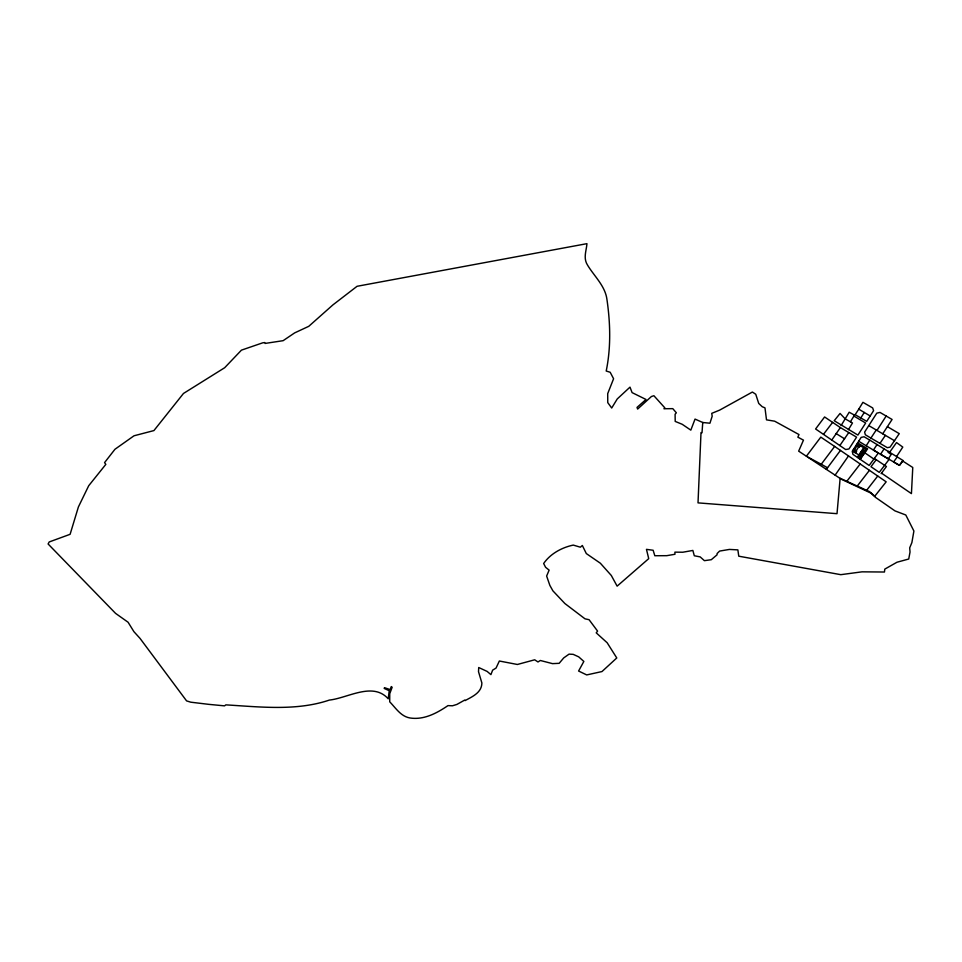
<?xml version="1.0" encoding="UTF-8"?>
<svg xmlns="http://www.w3.org/2000/svg" width="962" height="962" viewBox="0 0 962 962"><rect width="100%" height="100%" fill="white"/><g stroke="black" fill="none" stroke-linecap="round" stroke-linejoin="round"><path stroke-width="1.44" d="M840.115 478.643L871.031 493.169L875.396 497.294L894.961 510.882L905.795 514.995L913.9 531.024L911.88 542.604L909.703 547.835L910.028 552.056L908.729 559.018L897.005 562.229L884.775 569.119L884.463 572.017L862.012 571.837L840.8 574.675L738.768 556.192L737.866 549.879L729.437 549.422L719.6 551.082L717.099 553.535L717.051 554.821L711.291 559.704L704.4 560.666L700.192 556.902L694.299 555.759L692.868 550.444L682.804 552.224L674.903 552.14L674.963 554.268L666.75 555.675L654.809 555.735L653.138 550.264L646.452 549.35L648.725 558.645L617.123 586.147L611.315 575.492L600.36 563.227L586.315 553.571L582.347 545.49L580.375 547.198L573.268 545.093C561.808 547.498 550.312 553.775 543.65 563.516L545.598 567.303L549.122 570.129L546.632 576.046L549.843 585.365L552.897 590.836L564.886 603.535L585.004 618.831L589.069 619.696L597.582 631.108L596.224 632.84L607.166 642.76L616.774 657.972L601.971 671.56L586.7 674.927L578.595 671.019L583.85 661.435L578.703 656.854L573.196 654.352L569.059 654.136L563.708 657.924L559.162 663.323L552.525 663.636L540.331 660.485L537.998 661.964L534.68 659.8L517.376 664.477L499.35 661.014L496.043 668.073L492.64 670.153L490.909 674.627L487.133 671.416L478.715 667.52L478.511 671.68L481.878 682.984C481.758 692.7 472.306 696.632 465.127 700.577L464.742 700.059L456.914 704.424L452.465 705.783L447.967 705.615C436.82 713.203 423.905 720.129 410.004 717.977C400.757 716.425 395.779 707.996 389.718 701.827L389.742 693.722L392.147 687.289L391.293 686.567L390.139 689.586L384.475 687.674L384.199 688.431L389.225 690.704L388.215 698.809C372.823 681.505 347.775 698.111 329.377 700.071C296.476 711.219 260.017 706.902 225.878 704.869L224.531 705.855L208.658 704.34L190.765 702.188L186.58 700.889L140.019 638.383L133.91 631.661L128.09 622.246L115.548 613.359L48.1 543.975L49.206 541.955L70.106 534.307L78.403 506.938L88.72 485.714L105.82 464.381L104.569 462.59L114.959 449.266L134.019 435.786L153.92 430.579L183.477 393.458L224.675 367.724L241.438 350.144L262.71 342.833L264.718 342.556L265.031 343.434L283.129 340.68L294.637 332.9L308.766 326.322L332.912 304.894L357.07 286.291L586.952 243.663C586.375 250.89 582.972 258.249 587.65 265.296C594.263 276.214 605.05 285.882 606.89 299.074C610.377 322.895 611.086 347.342 606.204 371.019L610.185 372.27L613.588 378.739L607.707 393.614L607.756 402.621L611.7 408.02L617.243 398.953L629.99 387.133L632.094 392.616L646.031 399.483L637.036 407.395L637.626 409.078L651.418 396.512L653.895 395.719L664.838 407.852L663.96 408.742L672.799 408.646L676.334 412.794L675.096 414.261L675.204 421.416L682.214 424.29L690.824 430.134L695.045 419.083L702.753 422.498L702.007 432.78L701.009 432.587L698.015 502.873L837.012 513.684L840.139 478.294M858.765 409.187L862.914 402.32L872.678 407.936L873.592 410.678L866.726 421.356L855.134 414.682L858.765 409.187L870.189 415.969M848.424 429.665L852.476 422.979L845.177 418.867L840.066 413.444L834.21 420.719L857.9 435.089L865.668 423.015L853.907 416.077M888.611 451.298L888.046 452.236L891.173 454.509L888.275 458.814M841.137 425.505L849.193 412.229L854.496 415.127L850.396 421.801M860.81 417.941L864.273 412.457M866.209 445.755L869.804 440.127L903.053 460.509L899.446 465.355L893.614 461.952L897.318 456.818M876.983 430.411L886.17 416.017M876.226 459.704L870.971 466.702L879.256 472.378L889.153 459.331L878.354 453.006L869.167 465.464L852.921 454.341L852.248 451.286L861.158 437.373L864.141 436.772L869.804 440.127M882.731 433.79L892.087 419.468L880.002 412.421L876.779 413.155L864.622 432.094L865.355 434.776L870.911 438.083L887.325 447.679L890.054 447.162L899.254 433.646L887.397 426.659M854.917 452.573L855.903 451.058L854.244 450.072M856.132 450.877L859.655 445.322M859.282 455.146L864.008 447.883M870.911 438.083L876.25 429.99M896.656 456.397L902.789 447.089L896.524 442.568L889.826 452.008M839.85 445.526L848.785 432.539M877.103 444.468L873.4 450.06L878.354 453.006L858.669 441.257M884.222 448.689L880.519 454.268L899.458 465.355L902.693 461.014L912.77 467.484L911.435 493.626L881.517 473.148M831.817 439.995L840.379 427.585L856.577 437.145L848.977 448.953L845.67 449.543L815.596 428.98L824.59 416.967L840.379 427.585M879.965 443.35L885.389 435.365M835.124 475.144L848.496 455.94L886.17 481.83L874.783 496.188L869.564 491.642L839.405 477.958L798.664 451.154L803.474 440.139L797.859 437.169L798.989 434.559L774.663 421.188L766.498 419.853L764.982 407.852L762.241 406.734L758.729 403.439L755.747 394.252L752.392 392.039L719.624 410.137L711.748 413.347L712.181 416.245L709.932 423.208L702.753 422.498M860.148 459.295L867.652 448.797L857.623 442.893M881.132 473.665L886.435 466.51L874.338 458.453M826.334 469.372L840.451 450.408M808.188 457.251L821.259 464.249L834.655 446.428L848.496 455.94M806.372 456.228L820.802 437.133L834.655 446.428M823.52 434.271L832.599 422.402M846.8 481.313L860.208 463.985M857.25 486.05L869.432 470.322M866.63 490.307L877.741 476.034M821.259 464.249L827.536 467.76M868.782 425.601L894.636 440.8M861.832 450.589L864.73 452.296M860.978 451.912L863.864 453.607M860.112 453.222L863.01 454.93M859.258 454.545L862.144 456.241M858.393 455.856L861.291 457.563M836.014 433.501L844.612 438.84M864.79 452.801L873.893 459.054M853.751 449.47L852.897 450.793L855.783 452.501L856.649 451.178L853.751 449.47M857.19 444.203L856.336 445.526L859.222 447.234L860.088 445.911L857.19 444.203M857.984 444.336L853.258 451.599L861.206 456.277L865.944 449.026L857.984 444.336M862.698 449.278L857.539 457.178L860.437 458.874L865.584 450.974L862.698 449.278"/></g></svg>
